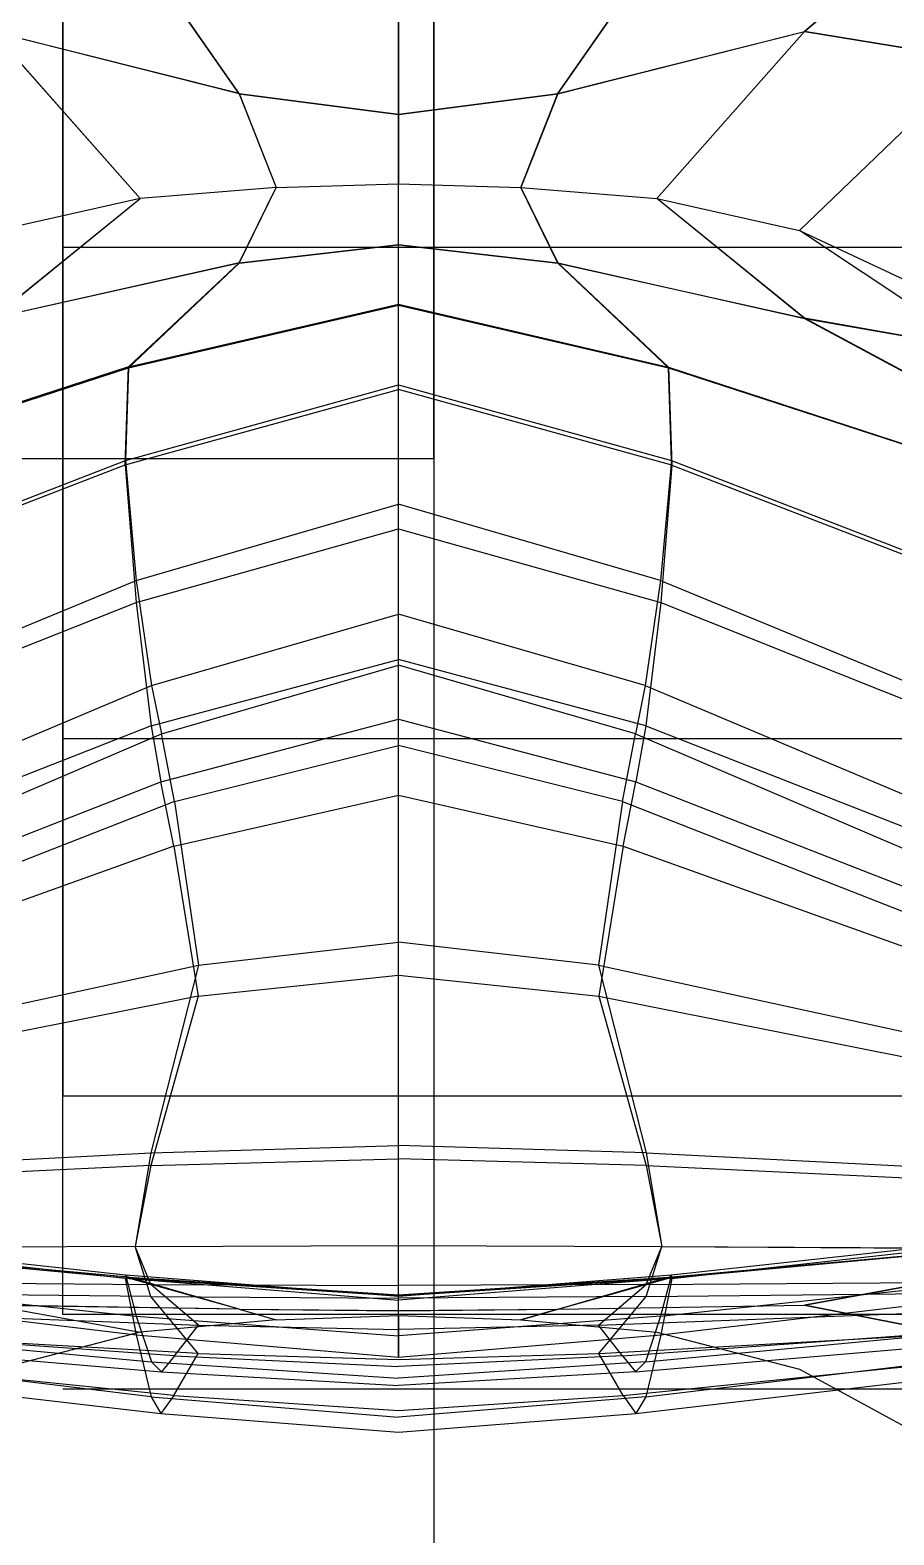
# Model space of a CAD drawing. Extents: x 11992 to 29481, y -6727 to 6811.
# Drawn here: x 12606.235 to 12608.275, y 1259.784 to 1263.338 of the extents above; entities that cross this region are included whole.
import ezdxf

# ---------------------------------------------------------------- set-up
doc = ezdxf.new("R2010")
doc.units = 0
doc.header["$MEASUREMENT"] = 0
doc.layers.get('0').update_dxf_attribs({"color": 8, "linetype": 'CONTINUOUS'})

msp = doc.modelspace()

# ---------------------------------------------------------------- linework, layer by layer
for p, q in [((12607.1879, 1274.9377, -1748.6073), (12607.1879, 1262.3258, -1766.6945)), ((12607.1879, 1262.3258, -1714.1708), (12607.1879, 1274.0046, -1732.9943)), ((12607.1879, 1272.4257, -1746.0953), (12607.1879, 1248.8509, -1736.4213)), ((12607.1879, 1272.4257, -1746.0953), (12607.1879, 1259.3552, -1764.3506)), ((12607.1879, 1271.8085, -1735.7773), (12607.1879, 1252.3533, -1725.3973)), ((12607.1879, 1271.8085, -1735.7773), (12607.1879, 1252.3533, -1725.3973)), ((12607.1879, 1270.7349, -1741.7091), (12607.1879, 1248.6013, -1740.4327)), ((12607.1049, 1270.2778, -1723.155), (12607.1049, 1262.9753, -1730.4575)), ((12607.1049, 1262.8318, -1750.1356), (12607.1049, 1267.1433, -1756.0206)), ((12606.3119, 1264.2907, -1728.1842), (12606.3119, 1261.6645, -1732.7327)), ((12606.3119, 1261.6645, -1748.1327), (12606.3119, 1264.2907, -1752.6812)), ((12608.0634, 1263.3348, -1729.8831), (12609.1091, 1264.227, -1728.72)), ((12609.1091, 1264.2265, -1752.1453), (12608.0634, 1263.3348, -1750.9826)), ((12606.7287, 1263.1887, -1730.1185), (12606.4669, 1263.5647, -1729.618)), ((12606.7287, 1263.1882, -1750.7476), (12606.4669, 1263.563, -1751.2492)), ((12607.4812, 1263.1887, -1730.1185), (12607.7425, 1263.5647, -1729.6177)), ((12607.4812, 1263.1882, -1750.7476), (12607.7425, 1263.563, -1751.2492)), ((12606.146, 1263.3351, -1729.8833), (12606.4946, 1262.941, -1730.4378)), ((12606.7287, 1263.1887, -1730.1185), (12606.146, 1263.3351, -1729.8833)), ((12606.7287, 1263.1882, -1750.7476), (12606.146, 1263.3348, -1750.9826)), ((12606.146, 1263.3348, -1750.9826), (12606.4946, 1262.941, -1750.428)), ((12607.4812, 1263.1882, -1750.7476), (12608.0634, 1263.3348, -1750.9826)), ((12607.4812, 1263.1887, -1730.1185), (12608.0634, 1263.3348, -1729.8831)), ((12608.0634, 1263.3348, -1729.8831), (12607.7148, 1262.941, -1730.4378)), ((12608.0634, 1263.3348, -1750.9826), (12607.7148, 1262.941, -1750.428)), ((12608.4715, 1263.2683, -1751.0275), (12608.0634, 1263.3348, -1750.9826)), ((12608.0634, 1263.3348, -1729.8831), (12608.4715, 1263.2686, -1729.8383)), ((12608.4715, 1263.2686, -1729.8383), (12608.0519, 1262.8654, -1730.3941)), ((12608.4715, 1263.2683, -1751.0275), (12608.0519, 1262.8654, -1750.4718)), ((12606.7287, 1263.1887, -1730.1185), (12607.1049, 1263.1398, -1730.197)), ((12606.7287, 1263.1887, -1730.1185), (12606.816, 1262.9667, -1730.4526)), ((12606.7287, 1263.1882, -1750.7476), (12606.816, 1262.9667, -1750.4133)), ((12606.7287, 1263.1882, -1750.7476), (12607.1049, 1263.1393, -1750.6693)), ((12607.1049, 1263.1398, -1730.197), (12607.4812, 1263.1887, -1730.1185)), ((12607.1049, 1263.1393, -1750.6693), (12607.4812, 1263.1882, -1750.7476)), ((12607.3939, 1262.9667, -1730.4526), (12607.4812, 1263.1887, -1730.1185)), ((12607.4812, 1263.1882, -1750.7476), (12607.3939, 1262.9667, -1750.4133)), ((12606.816, 1262.9667, -1730.4526), (12606.4946, 1262.941, -1730.4378)), ((12606.816, 1262.9667, -1750.4133), (12606.4946, 1262.941, -1750.428)), ((12606.7287, 1262.7879, -1730.8116), (12606.816, 1262.9667, -1730.4526)), ((12606.7287, 1262.7884, -1750.0541), (12606.816, 1262.9667, -1750.4133)), ((12606.816, 1262.9667, -1730.4526), (12607.1049, 1262.9753, -1730.4575)), ((12606.816, 1262.9667, -1750.4133), (12607.1049, 1262.9751, -1750.4084)), ((12607.1049, 1260.2044, -1738.9721), (12607.1049, 1262.9753, -1730.4575)), ((12607.1049, 1262.9753, -1730.4575), (12607.3939, 1262.9667, -1730.4526)), ((12607.1049, 1262.9751, -1750.4084), (12607.3939, 1262.9667, -1750.4133)), ((12607.3939, 1262.9667, -1750.4133), (12607.4812, 1262.7884, -1750.0541)), ((12607.3939, 1262.9667, -1750.4133), (12607.7148, 1262.941, -1750.428)), ((12607.4812, 1262.7879, -1730.8116), (12607.3939, 1262.9667, -1730.4526)), ((12607.3939, 1262.9667, -1730.4526), (12607.7148, 1262.941, -1730.4378)), ((12606.146, 1262.6577, -1731.0559), (12606.4946, 1262.941, -1730.4378)), ((12606.146, 1262.658, -1749.8096), (12606.4946, 1262.941, -1750.428)), ((12606.4946, 1262.941, -1730.4378), (12606.1575, 1262.8654, -1730.3941)), ((12606.4946, 1262.941, -1750.428), (12606.1575, 1262.8654, -1750.4718)), ((12608.0634, 1262.6575, -1749.8097), (12607.7148, 1262.941, -1750.428)), ((12607.7148, 1262.941, -1730.4378), (12608.0519, 1262.8654, -1730.3941)), ((12607.7148, 1262.941, -1750.428), (12608.0519, 1262.8654, -1750.4718)), ((12608.0634, 1262.6577, -1731.0559), (12607.7148, 1262.941, -1730.4378)), ((12608.4715, 1262.5855, -1749.8448), (12608.0519, 1262.8654, -1750.4718)), ((12608.0519, 1262.8654, -1730.3941), (12608.39, 1262.7064, -1730.3022)), ((12608.0519, 1262.8654, -1750.4718), (12608.39, 1262.7064, -1750.5636)), ((12608.4715, 1262.5857, -1731.021), (12608.0519, 1262.8654, -1730.3941)), ((12651.3116, 1262.8249, -1730.3704), (12606.3119, 1262.8249, -1730.3704)), ((12651.3116, 1262.8249, -1750.4951), (12606.3119, 1262.8249, -1750.4951)), ((12606.7287, 1262.7884, -1750.0541), (12607.1049, 1262.8318, -1750.1356)), ((12606.7287, 1262.7879, -1730.8116), (12607.1049, 1262.8313, -1730.7301)), ((12607.1049, 1262.8318, -1750.1356), (12607.4812, 1262.7884, -1750.0541)), ((12607.1049, 1260.2695, -1743.9584), (12607.1049, 1262.8318, -1750.1356)), ((12607.1049, 1262.8313, -1730.7301), (12607.4812, 1262.7879, -1730.8116)), ((12606.7287, 1262.7884, -1750.0541), (12606.146, 1262.658, -1749.8096)), ((12606.7287, 1262.7879, -1730.8116), (12606.146, 1262.6577, -1731.0559)), ((12606.7287, 1262.7884, -1750.0541), (12606.4669, 1262.543, -1749.4781)), ((12606.7287, 1262.7879, -1730.8116), (12606.4669, 1262.5409, -1731.387)), ((12607.4812, 1262.7884, -1750.0541), (12607.7425, 1262.5426, -1749.4781)), ((12607.4812, 1262.7884, -1750.0541), (12608.0634, 1262.6575, -1749.8097)), ((12607.4812, 1262.7879, -1730.8116), (12607.7425, 1262.5409, -1731.387)), ((12607.4812, 1262.7879, -1730.8116), (12608.0634, 1262.6577, -1731.0559)), ((12606.4669, 1262.543, -1749.4781), (12607.1049, 1262.6913, -1749.819)), ((12606.4669, 1262.5409, -1731.387), (12607.1049, 1262.689, -1731.046)), ((12607.1049, 1262.6913, -1749.819), (12607.7425, 1262.5426, -1749.4781)), ((12607.1049, 1262.689, -1731.046), (12607.7425, 1262.5409, -1731.387)), ((12608.4715, 1262.5857, -1731.021), (12608.0634, 1262.6577, -1731.0559)), ((12609.1091, 1262.0967, -1732.4097), (12608.0634, 1262.6577, -1731.0559)), ((12608.0634, 1262.6575, -1749.8097), (12609.1091, 1262.0963, -1748.4556)), ((12608.0634, 1262.6575, -1749.8097), (12608.4715, 1262.5855, -1749.8448)), ((12606.4669, 1262.543, -1749.4781), (12605.1003, 1262.0977, -1748.4554)), ((12605.1003, 1262.0967, -1732.4097), (12606.4669, 1262.5409, -1731.387)), ((12606.4593, 1262.3113, -1749.082), (12606.4669, 1262.543, -1749.4781)), ((12606.4669, 1262.5409, -1731.387), (12606.4598, 1262.3218, -1731.7823)), ((12607.7425, 1262.5426, -1749.4781), (12607.7501, 1262.3108, -1749.0821)), ((12607.7425, 1262.5426, -1749.4781), (12609.1091, 1262.0963, -1748.4556)), ((12607.7496, 1262.3218, -1731.7823), (12607.7425, 1262.5409, -1731.387)), ((12607.7425, 1262.5409, -1731.387), (12609.1091, 1262.0967, -1732.4097)), ((12606.4593, 1262.3113, -1749.082), (12607.1049, 1262.4892, -1749.493)), ((12606.4598, 1262.3218, -1731.7823), (12607.1049, 1262.5006, -1731.3714)), ((12607.1049, 1262.5006, -1731.3714), (12607.7496, 1262.3218, -1731.7823)), ((12607.7501, 1262.3108, -1749.0821), (12607.1049, 1262.4892, -1749.493)), ((12607.1879, 1262.3258, -1714.1708), (12602.1883, 1262.3258, -1714.1708)), ((12607.1879, 1262.3258, -1766.6945), (12602.1883, 1262.3258, -1766.6945)), ((12605.0707, 1261.7849, -1733.0153), (12606.4598, 1262.3218, -1731.7823)), ((12605.0707, 1261.7787, -1747.8491), (12606.4593, 1262.3113, -1749.082)), ((12606.4593, 1262.3113, -1749.082), (12606.485, 1261.9866, -1748.7869)), ((12606.4598, 1262.3218, -1731.7823), (12606.4855, 1262.0383, -1732.0773)), ((12607.7496, 1262.3218, -1731.7823), (12607.7239, 1262.0383, -1732.0773)), ((12607.7501, 1262.3108, -1749.0821), (12607.7243, 1261.9861, -1748.787)), ((12607.7496, 1262.3218, -1731.7823), (12609.1386, 1261.7849, -1733.0153)), ((12607.7501, 1262.3108, -1749.0821), (12609.1386, 1261.7761, -1747.8495)), ((12606.4855, 1262.0383, -1732.0773), (12607.1049, 1262.2188, -1731.6719)), ((12607.7239, 1262.0383, -1732.0773), (12607.1049, 1262.2188, -1731.6719)), ((12606.485, 1261.9866, -1748.7869), (12607.1049, 1262.1601, -1749.1921)), ((12607.1049, 1262.1601, -1749.1921), (12607.7243, 1261.9861, -1748.787)), ((12605.1742, 1261.4973, -1733.2935), (12606.4855, 1262.0383, -1732.0773)), ((12606.4855, 1262.0383, -1732.0773), (12606.5218, 1261.7904, -1732.2907)), ((12607.7239, 1262.0383, -1732.0773), (12607.6876, 1261.7904, -1732.2907)), ((12607.7239, 1262.0383, -1732.0773), (12609.0356, 1261.4973, -1733.2935)), ((12605.1742, 1261.4656, -1747.5713), (12606.485, 1261.9866, -1748.7869)), ((12606.485, 1261.9866, -1748.7869), (12606.5208, 1261.6948, -1748.5743)), ((12607.7243, 1261.9861, -1748.787), (12607.6891, 1261.6948, -1748.5743)), ((12607.7243, 1261.9861, -1748.787), (12609.0356, 1261.464, -1747.5716)), ((12606.5218, 1261.7904, -1732.2907), (12607.1049, 1261.9592, -1731.9222)), ((12607.6876, 1261.7904, -1732.2907), (12607.1049, 1261.9592, -1731.9222)), ((12606.5208, 1261.6948, -1748.5743), (12607.1049, 1261.8516, -1748.9424)), ((12607.6891, 1261.6948, -1748.5743), (12607.1049, 1261.8516, -1748.9424)), ((12606.5451, 1261.6766, -1732.4415), (12607.1049, 1261.8383, -1732.0968)), ((12607.6643, 1261.6766, -1732.4415), (12607.1049, 1261.8383, -1732.0968)), ((12605.3182, 1261.283, -1733.3962), (12606.5218, 1261.7904, -1732.2907)), ((12606.5218, 1261.7904, -1732.2907), (12606.5451, 1261.6766, -1732.4415)), ((12607.6876, 1261.7904, -1732.2907), (12607.6643, 1261.6766, -1732.4415)), ((12607.6876, 1261.7904, -1732.2907), (12608.8912, 1261.283, -1733.3962)), ((12606.5437, 1261.5631, -1748.4256), (12607.1049, 1261.7107, -1748.7699)), ((12607.1049, 1261.7107, -1748.7699), (12607.6657, 1261.5631, -1748.4256)), ((12606.5208, 1261.6948, -1748.5743), (12605.3182, 1261.2244, -1747.4699)), ((12605.4117, 1261.1912, -1733.4753), (12606.5451, 1261.6766, -1732.4415)), ((12606.5208, 1261.6948, -1748.5743), (12606.5437, 1261.5631, -1748.4256)), ((12606.5756, 1261.5167, -1732.7926), (12606.5451, 1261.6766, -1732.4415)), ((12607.6342, 1261.5167, -1732.7926), (12607.6643, 1261.6766, -1732.4415)), ((12607.6643, 1261.6766, -1732.4415), (12608.7977, 1261.1912, -1733.4753)), ((12607.6891, 1261.6948, -1748.5743), (12607.6657, 1261.5631, -1748.4256)), ((12607.6891, 1261.6948, -1748.5743), (12608.8916, 1261.2239, -1747.4699)), ((12606.3124, 1260.8207, -1745.6397), (12606.3119, 1261.6645, -1748.1327)), ((12606.3119, 1261.6645, -1732.7327), (12606.3124, 1260.8207, -1735.2257)), ((12651.3121, 1261.6645, -1748.1327), (12606.3119, 1261.6645, -1748.1327)), ((12651.3121, 1261.6645, -1732.7327), (12606.3119, 1261.6645, -1732.7327)), ((12606.5756, 1261.5167, -1732.7926), (12607.1049, 1261.6487, -1732.5145)), ((12607.6342, 1261.5167, -1732.7926), (12607.1049, 1261.6487, -1732.5145)), ((12605.4112, 1261.1199, -1747.3925), (12606.5437, 1261.5631, -1748.4256)), ((12606.5742, 1261.4106, -1748.0768), (12606.5437, 1261.5631, -1748.4256)), ((12607.6352, 1261.4106, -1748.0768), (12607.6657, 1261.5631, -1748.4256)), ((12607.6657, 1261.5631, -1748.4256), (12608.7987, 1261.1199, -1747.3925)), ((12606.5742, 1261.4106, -1748.0768), (12607.1049, 1261.5312, -1748.3549)), ((12607.1049, 1261.5312, -1748.3549), (12607.6352, 1261.4106, -1748.0768)), ((12606.5756, 1261.5167, -1732.7926), (12605.5647, 1261.1202, -1733.6268)), ((12606.5756, 1261.5167, -1732.7926), (12606.6324, 1261.1299, -1733.6073)), ((12607.6342, 1261.5167, -1732.7926), (12607.577, 1261.1299, -1733.6073)), ((12607.6342, 1261.5167, -1732.7926), (12608.6446, 1261.1202, -1733.6268)), ((12606.5742, 1261.4106, -1748.0768), (12605.5638, 1261.0491, -1747.2427)), ((12606.5742, 1261.4106, -1748.0768), (12606.6319, 1261.0565, -1747.264)), ((12607.6352, 1261.4106, -1748.0768), (12607.5779, 1261.0565, -1747.264)), ((12607.6352, 1261.4106, -1748.0768), (12608.6456, 1261.0491, -1747.2427)), ((12606.6324, 1261.1299, -1733.6073), (12607.1049, 1261.1841, -1733.4942)), ((12607.577, 1261.1299, -1733.6073), (12607.1049, 1261.1841, -1733.4942)), ((12605.888, 1260.9678, -1733.9467), (12606.6324, 1261.1299, -1733.6073)), ((12606.6324, 1261.1299, -1733.6073), (12606.5198, 1260.6867, -1734.5681)), ((12606.6319, 1261.0565, -1747.264), (12607.1049, 1261.1059, -1747.3773)), ((12607.1049, 1261.1059, -1747.3773), (12607.5779, 1261.0565, -1747.264)), ((12607.577, 1261.1299, -1733.6073), (12608.3213, 1260.9678, -1733.9467)), ((12607.577, 1261.1299, -1733.6073), (12607.6895, 1260.6867, -1734.5681)), ((12606.6319, 1261.0565, -1747.264), (12605.8876, 1260.9087, -1746.9243)), ((12606.6319, 1261.0565, -1747.264), (12606.5198, 1260.6567, -1746.3029)), ((12607.5779, 1261.0565, -1747.264), (12607.6895, 1260.6567, -1746.3029)), ((12607.5779, 1261.0565, -1747.264), (12608.3223, 1260.9087, -1746.9243)), ((12606.3119, 1260.3048, -1743.0588), (12606.3124, 1260.8207, -1745.6397)), ((12606.3119, 1260.3048, -1737.8066), (12606.3124, 1260.8207, -1735.2257)), ((12651.3121, 1260.8207, -1745.6397), (12606.3124, 1260.8207, -1745.6397)), ((12651.3121, 1260.8207, -1735.2257), (12606.3124, 1260.8207, -1735.2257)), ((12605.5342, 1260.6359, -1734.6706), (12606.5198, 1260.6867, -1734.5681)), ((12606.5198, 1260.6867, -1734.5681), (12606.4827, 1260.4655, -1735.1313)), ((12606.5198, 1260.6867, -1734.5681), (12607.1049, 1260.7036, -1734.534)), ((12606.5198, 1260.6567, -1746.3029), (12607.1049, 1260.6722, -1746.3373)), ((12607.6895, 1260.6867, -1734.5681), (12607.1049, 1260.7036, -1734.534)), ((12607.6895, 1260.6567, -1746.3029), (12607.1049, 1260.6722, -1746.3373)), ((12607.6895, 1260.6867, -1734.5681), (12608.6756, 1260.6359, -1734.6706)), ((12607.6895, 1260.6867, -1734.5681), (12607.7267, 1260.4655, -1735.1313)), ((12606.5198, 1260.6567, -1746.3029), (12605.5337, 1260.6099, -1746.1994)), ((12606.5198, 1260.6567, -1746.3029), (12606.4827, 1260.4657, -1745.7353)), ((12607.6895, 1260.6567, -1746.3029), (12608.6756, 1260.6099, -1746.1994)), ((12607.6895, 1260.6567, -1746.3029), (12607.7267, 1260.4657, -1745.7353)), ((12605.0707, 1260.5503, -1743.2432), (12606.4598, 1260.3987, -1741.907)), ((12605.0707, 1260.5456, -1737.6182), (12606.4593, 1260.3906, -1738.9524)), ((12607.7496, 1260.3987, -1741.907), (12609.1386, 1260.5503, -1743.2432)), ((12607.7501, 1260.3901, -1738.9522), (12609.1386, 1260.5434, -1737.6173)), ((12606.4669, 1260.393, -1739.4112), (12605.1003, 1260.5189, -1738.3029)), ((12605.1003, 1260.5174, -1742.5628), (12606.4669, 1260.3908, -1741.455)), ((12607.7425, 1260.3927, -1739.411), (12609.1091, 1260.5177, -1738.3024)), ((12607.7425, 1260.3908, -1741.455), (12609.1091, 1260.5174, -1742.5628)), ((12608.0634, 1260.3265, -1739.7557), (12609.1091, 1260.5177, -1738.3024)), ((12609.1091, 1260.5174, -1742.5628), (12608.0634, 1260.3265, -1741.11)), ((12606.4827, 1260.4657, -1745.7353), (12605.416, 1260.459, -1745.7366)), ((12606.4827, 1260.4655, -1735.1313), (12605.416, 1260.4593, -1735.129)), ((12606.4827, 1260.4657, -1745.7353), (12607.1049, 1260.4679, -1745.735)), ((12606.4827, 1260.4655, -1735.1313), (12607.1049, 1260.4676, -1735.132)), ((12606.5198, 1260.3758, -1745.1371), (12606.4827, 1260.4657, -1745.7353)), ((12606.5198, 1260.3472, -1735.7182), (12606.4827, 1260.4655, -1735.1313)), ((12607.1049, 1260.4679, -1745.735), (12607.7267, 1260.4657, -1745.7353)), ((12607.1049, 1260.4676, -1735.132), (12607.7267, 1260.4655, -1735.1313)), ((12607.6895, 1260.3758, -1745.1371), (12607.7267, 1260.4657, -1745.7353)), ((12607.6895, 1260.3472, -1735.7182), (12607.7267, 1260.4655, -1735.1313)), ((12607.7267, 1260.4657, -1745.7353), (12608.7934, 1260.459, -1745.7366)), ((12607.7267, 1260.4655, -1735.1313), (12608.7934, 1260.4593, -1735.129)), ((12605.1742, 1260.4404, -1743.6279), (12606.4855, 1260.301, -1742.3041)), ((12607.7239, 1260.301, -1742.3041), (12609.0356, 1260.4404, -1743.6279)), ((12605.1742, 1260.4135, -1737.2212), (12606.485, 1260.2569, -1738.5344)), ((12606.4593, 1260.3906, -1738.9524), (12606.4669, 1260.393, -1739.4112)), ((12606.4593, 1260.3906, -1738.9524), (12606.485, 1260.2569, -1738.5344)), ((12606.4593, 1260.3906, -1738.9524), (12607.1049, 1260.3389, -1739.3971)), ((12606.4669, 1260.3908, -1741.455), (12606.4598, 1260.3987, -1741.907)), ((12606.4598, 1260.3987, -1741.907), (12606.4855, 1260.301, -1742.3041)), ((12606.4598, 1260.3987, -1741.907), (12607.1049, 1260.3482, -1741.4616)), ((12606.7287, 1260.3176, -1740.0327), (12606.4669, 1260.393, -1739.4112)), ((12606.4669, 1260.393, -1739.4112), (12607.1049, 1260.3513, -1739.7806)), ((12606.7287, 1260.3172, -1740.8331), (12606.4669, 1260.3908, -1741.455)), ((12606.4669, 1260.3908, -1741.455), (12607.1049, 1260.3486, -1741.0858)), ((12607.1049, 1260.3482, -1741.4616), (12607.7496, 1260.3987, -1741.907)), ((12607.1049, 1260.3513, -1739.7806), (12607.7425, 1260.3927, -1739.411)), ((12607.1049, 1260.3486, -1741.0858), (12607.7425, 1260.3908, -1741.455)), ((12607.7501, 1260.3901, -1738.9522), (12607.1049, 1260.3389, -1739.3971)), ((12607.4812, 1260.3176, -1740.0327), (12607.7425, 1260.3927, -1739.411)), ((12607.4812, 1260.3172, -1740.8331), (12607.7425, 1260.3908, -1741.455)), ((12607.7496, 1260.3987, -1741.907), (12607.7239, 1260.301, -1742.3041)), ((12607.7243, 1260.2564, -1738.5342), (12609.0356, 1260.4118, -1737.2206)), ((12607.7501, 1260.3901, -1738.9522), (12607.7243, 1260.2564, -1738.5342)), ((12607.7496, 1260.3987, -1741.907), (12607.7425, 1260.3908, -1741.455)), ((12607.7425, 1260.3927, -1739.411), (12607.7501, 1260.3901, -1738.9522)), ((12606.5198, 1260.3472, -1735.7182), (12605.5337, 1260.3584, -1735.6052)), ((12605.5342, 1260.383, -1745.2512), (12606.5198, 1260.3758, -1745.1371)), ((12606.5198, 1260.3758, -1745.1371), (12607.1049, 1260.3734, -1745.099)), ((12606.6324, 1260.2793, -1744.0834), (12606.5198, 1260.3758, -1745.1371)), ((12607.6895, 1260.3758, -1745.1371), (12607.1049, 1260.3734, -1745.099)), ((12607.577, 1260.2793, -1744.0834), (12607.6895, 1260.3758, -1745.1371)), ((12607.6895, 1260.3758, -1745.1371), (12608.6756, 1260.383, -1745.2512)), ((12607.6895, 1260.3472, -1735.7182), (12608.6756, 1260.3584, -1735.6052)), ((12606.7287, 1260.3176, -1740.0327), (12606.146, 1260.3269, -1739.7558)), ((12606.146, 1260.3269, -1739.7558), (12606.4946, 1260.263, -1740.4329)), ((12606.7287, 1260.3172, -1740.8331), (12606.146, 1260.3265, -1741.11)), ((12606.146, 1260.3265, -1741.11), (12606.4946, 1260.263, -1740.4329)), ((12606.5198, 1260.3472, -1735.7182), (12607.1049, 1260.3434, -1735.7559)), ((12606.6319, 1260.2127, -1736.7505), (12606.5198, 1260.3472, -1735.7182)), ((12606.7287, 1260.3176, -1740.0327), (12607.1049, 1260.3145, -1740.1251)), ((12606.7287, 1260.3176, -1740.0327), (12606.816, 1260.2924, -1740.4329)), ((12606.7287, 1260.3172, -1740.8331), (12606.816, 1260.2924, -1740.4329)), ((12606.7287, 1260.3172, -1740.8331), (12607.1049, 1260.3138, -1740.7409)), ((12607.6895, 1260.3472, -1735.7182), (12607.1049, 1260.3434, -1735.7559)), ((12607.1049, 1260.3145, -1740.1251), (12607.4812, 1260.3176, -1740.0327)), ((12607.1049, 1260.3138, -1740.7409), (12607.4812, 1260.3172, -1740.8331)), ((12607.3939, 1260.2924, -1740.4329), (12607.4812, 1260.3176, -1740.0327)), ((12607.4812, 1260.3172, -1740.8331), (12607.3939, 1260.2924, -1740.4329)), ((12607.4812, 1260.3172, -1740.8331), (12608.0634, 1260.3265, -1741.11)), ((12607.4812, 1260.3176, -1740.0327), (12608.0634, 1260.3265, -1739.7557)), ((12607.5779, 1260.2127, -1736.7505), (12607.6895, 1260.3472, -1735.7182)), ((12608.0634, 1260.3265, -1739.7557), (12608.4715, 1260.2466, -1739.7501)), ((12608.4715, 1260.2466, -1741.1157), (12608.0634, 1260.3265, -1741.11)), ((12608.0634, 1260.3265, -1741.11), (12608.0634, 1260.3265, -1739.7557)), ((12605.3182, 1260.306, -1743.8241), (12606.5218, 1260.1927, -1742.613)), ((12606.5756, 1260.2068, -1743.1845), (12605.5647, 1260.2805, -1744.1052)), ((12605.888, 1260.3083, -1744.4584), (12606.6324, 1260.2793, -1744.0834)), ((12606.3119, 1260.3048, -1737.8066), (12606.3119, 1260.3048, -1743.0588)), ((12651.3121, 1260.3048, -1743.0588), (12606.3119, 1260.3048, -1743.0588)), ((12651.3121, 1260.3048, -1737.8066), (12606.3119, 1260.3048, -1737.8066)), ((12606.4855, 1260.301, -1742.3041), (12606.5218, 1260.1927, -1742.613)), ((12606.4855, 1260.301, -1742.3041), (12607.1049, 1260.2545, -1741.8629)), ((12606.816, 1260.2924, -1740.4329), (12606.4946, 1260.263, -1740.4329)), ((12606.5756, 1260.2068, -1743.1845), (12606.6324, 1260.2793, -1744.0834)), ((12606.6324, 1260.2793, -1744.0834), (12607.1049, 1260.2695, -1743.9584)), ((12606.816, 1260.2924, -1740.4329), (12607.1049, 1260.3024, -1740.4329)), ((12607.1049, 1260.3024, -1740.4329), (12607.3939, 1260.2924, -1740.4329)), ((12607.1049, 1260.3024, -1740.4329), (12607.1049, 1260.2695, -1743.9584)), ((12607.1049, 1260.3024, -1740.4329), (12607.1049, 1260.2044, -1738.9721)), ((12607.7239, 1260.301, -1742.3041), (12607.1049, 1260.2545, -1741.8629)), ((12607.577, 1260.2793, -1744.0834), (12607.1049, 1260.2695, -1743.9584)), ((12607.3939, 1260.2924, -1740.4329), (12607.7148, 1260.263, -1740.4329)), ((12607.577, 1260.2793, -1744.0834), (12608.3213, 1260.3083, -1744.4584)), ((12607.6342, 1260.2068, -1743.1845), (12607.577, 1260.2793, -1744.0834)), ((12607.6342, 1260.2068, -1743.1845), (12608.6446, 1260.2805, -1744.1052)), ((12607.6881, 1260.1927, -1742.613), (12608.8912, 1260.306, -1743.8241)), ((12607.7239, 1260.301, -1742.3041), (12607.6881, 1260.1927, -1742.613)), ((12606.5208, 1260.1105, -1738.2043), (12605.3182, 1260.2552, -1737.0127)), ((12605.4117, 1260.2664, -1743.9384), (12606.5451, 1260.1696, -1742.8004)), ((12606.6319, 1260.2127, -1736.7505), (12605.8876, 1260.2545, -1736.3823)), ((12606.4946, 1260.263, -1740.4329), (12606.1575, 1260.1755, -1740.4329)), ((12606.485, 1260.2569, -1738.5344), (12606.5208, 1260.1105, -1738.2043)), ((12606.485, 1260.2569, -1738.5344), (12607.1049, 1260.2044, -1738.9721)), ((12607.1049, 1260.2044, -1738.9721), (12607.7243, 1260.2564, -1738.5342)), ((12607.5779, 1260.2127, -1736.7505), (12608.3223, 1260.2545, -1736.3823)), ((12607.6647, 1260.1696, -1742.8004), (12608.7977, 1260.2664, -1743.9384)), ((12607.7243, 1260.2564, -1738.5342), (12607.6891, 1260.1105, -1738.2043)), ((12607.6891, 1260.1105, -1738.2043), (12608.8916, 1260.2547, -1737.0125)), ((12607.7148, 1260.263, -1740.4329), (12608.0519, 1260.1755, -1740.4329)), ((12606.5742, 1260.1131, -1737.6315), (12605.5638, 1260.217, -1736.7283)), ((12606.5742, 1260.1131, -1737.6315), (12606.6319, 1260.2127, -1736.7505)), ((12606.6319, 1260.2127, -1736.7505), (12607.1049, 1260.1989, -1736.8732)), ((12607.1049, 1260.1989, -1736.8732), (12607.5779, 1260.2127, -1736.7505)), ((12607.6352, 1260.1131, -1737.6315), (12607.5779, 1260.2127, -1736.7505)), ((12607.6352, 1260.1131, -1737.6315), (12608.6456, 1260.217, -1736.7283)), ((12605.4112, 1260.2034, -1736.8934), (12606.5437, 1260.0709, -1738.0097)), ((12606.5218, 1260.1927, -1742.613), (12606.5451, 1260.1696, -1742.8004)), ((12606.5218, 1260.1927, -1742.613), (12607.1049, 1260.1548, -1742.2094)), ((12606.5756, 1260.2068, -1743.1845), (12606.5451, 1260.1696, -1742.8004)), ((12606.5756, 1260.2068, -1743.1845), (12607.1049, 1260.182, -1742.8776)), ((12607.6342, 1260.2068, -1743.1845), (12607.1049, 1260.182, -1742.8776)), ((12607.6881, 1260.1927, -1742.613), (12607.1049, 1260.1548, -1742.2094)), ((12607.6342, 1260.2068, -1743.1845), (12607.6647, 1260.1696, -1742.8004)), ((12607.6881, 1260.1927, -1742.613), (12607.6647, 1260.1696, -1742.8004)), ((12607.6657, 1260.0709, -1738.0097), (12608.7987, 1260.2034, -1736.8934)), ((12608.0519, 1260.1755, -1740.4329), (12608.39, 1259.9917, -1740.4329)), ((12606.5451, 1260.1696, -1742.8004), (12607.1049, 1260.1374, -1742.4211)), ((12607.6647, 1260.1696, -1742.8004), (12607.1049, 1260.1374, -1742.4211)), ((12651.3116, 1260.1286, -1740.4327), (12606.3119, 1260.1286, -1740.4327)), ((12606.5208, 1260.1105, -1738.2043), (12606.5437, 1260.0709, -1738.0097)), ((12606.5208, 1260.1105, -1738.2043), (12607.1049, 1260.0621, -1738.6015)), ((12606.5742, 1260.1131, -1737.6315), (12606.5437, 1260.0709, -1738.0097)), ((12606.5742, 1260.1131, -1737.6315), (12607.1049, 1260.0783, -1737.9325)), ((12607.1049, 1260.0783, -1737.9325), (12607.6352, 1260.1131, -1737.6315)), ((12607.6891, 1260.1105, -1738.2043), (12607.1049, 1260.0621, -1738.6015)), ((12607.6352, 1260.1131, -1737.6315), (12607.6657, 1260.0709, -1738.0097)), ((12607.6891, 1260.1105, -1738.2043), (12607.6657, 1260.0709, -1738.0097)), ((12606.5437, 1260.0709, -1738.0097), (12607.1049, 1260.0265, -1738.3818)), ((12607.1049, 1260.0265, -1738.3818), (12607.6657, 1260.0709, -1738.0097))]:
    msp.add_line(p, q)

doc.saveas('drawing.dxf')
